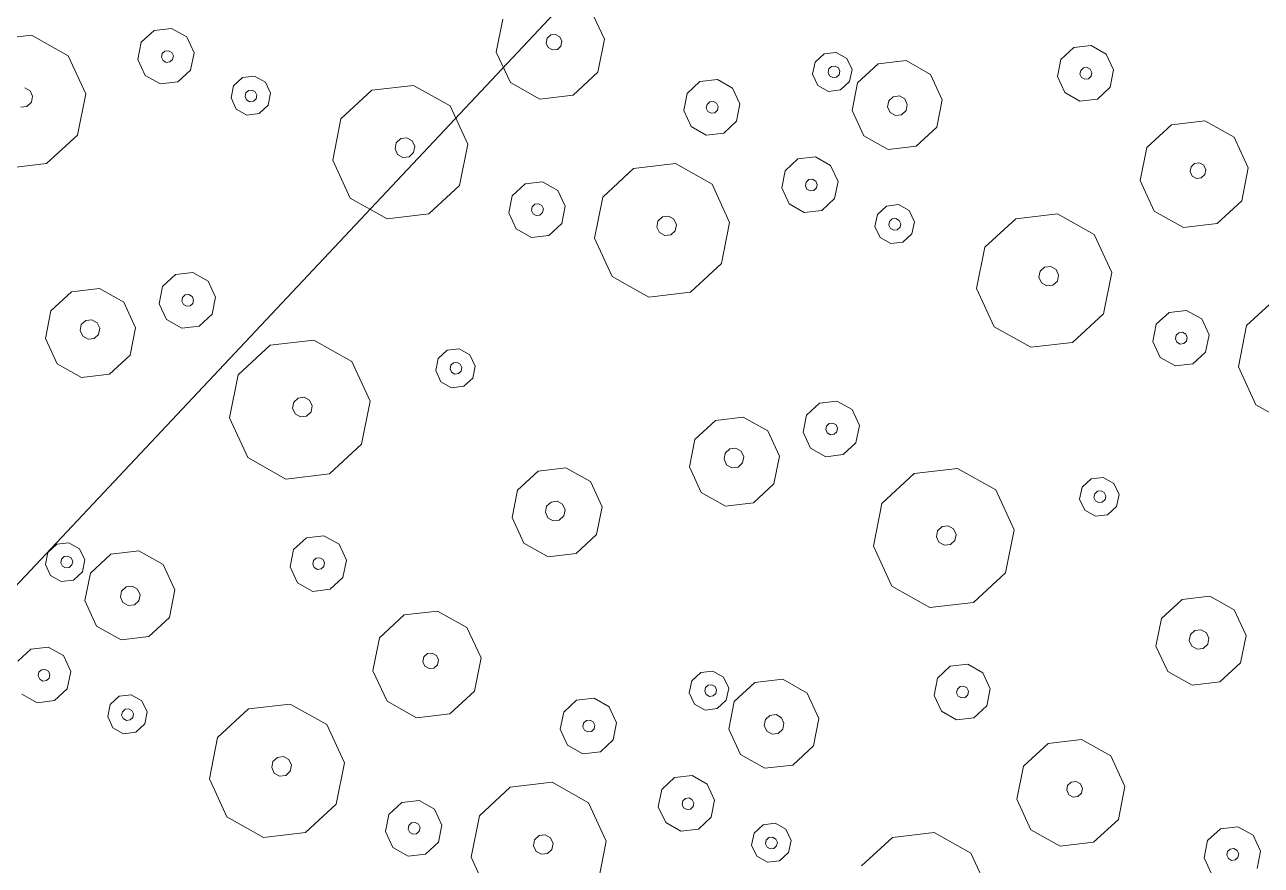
# Model space of a CAD drawing. Header units: metres. Extents: x -2858 to 512, y -1995 to 1252.
# Drawn here: x -460.378 to -456.887, y -183.694 to -181.322 of the extents above; entities that cross this region are included whole.
import ezdxf

# ---------------------------------------------------------------- set-up
doc = ezdxf.new("R2010")
doc.units = ezdxf.units.M
doc.layers.add('Calque commun', color=7, linetype='Continuous')

# ---------------------------------------------------------------- blocks, each defined once
blk = doc.blocks.new('pattern')
at = {"layer": 'Calque commun', "color": 54, "linetype": 'Continuous', "lineweight": 9}
for p, q in [((89.1066, 108.8519), (89.1263, 108.8973)), ((89.1263, 108.8973), (89.1688, 108.9224)), ((89.1729, 108.8563), (89.1819, 108.8616)), ((89.1819, 108.8616), (89.1922, 108.8606)), ((89.1922, 108.8606), (89.2, 108.8537)), ((89.1173, 108.8036), (89.1066, 108.8519)), ((89.1688, 108.8468), (89.1729, 108.8563)), ((89.171, 108.8366), (89.1688, 108.8468)), ((89.1788, 108.8298), (89.171, 108.8366)), ((89.1892, 108.8288), (89.1788, 108.8298)), ((89.1981, 108.8341), (89.1892, 108.8288)), ((89.2022, 108.8436), (89.1981, 108.8341)), ((89.2, 108.8537), (89.2022, 108.8436)), ((89.2659, 108.8367), (89.2462, 108.7914)), ((89.1544, 108.7709), (89.1173, 108.8036)), ((89.2462, 108.7914), (89.2036, 108.7662)), ((89.2036, 108.7662), (89.1544, 108.7709)), ((89.2456, 108.4903), (89.3274, 108.5386)), ((89.3274, 108.5386), (89.4219, 108.5296)), ((89.4219, 108.5296), (89.493, 108.4667)), ((88.7, 108.4607), (88.7681, 108.5009)), ((88.7681, 108.5009), (88.8469, 108.4934)), ((88.8469, 108.4934), (88.9062, 108.441)), ((89.2079, 108.4032), (89.2456, 108.4903)), ((88.6685, 108.3881), (88.7, 108.4607)), ((88.9062, 108.441), (88.9234, 108.3638)), ((89.493, 108.4667), (89.5137, 108.3741)), ((89.3241, 108.3918), (89.3296, 108.4045)), ((89.3296, 108.4045), (89.3415, 108.4116)), ((89.3415, 108.4116), (89.3553, 108.4103)), ((89.3553, 108.4103), (89.3657, 108.4011)), ((88.6857, 108.3109), (88.6685, 108.3881)), ((88.769, 108.3723), (88.7758, 108.3881)), ((88.7727, 108.3554), (88.769, 108.3723)), ((88.7758, 108.3881), (88.7907, 108.3969)), ((88.7907, 108.3969), (88.808, 108.3953)), ((88.808, 108.3953), (88.8209, 108.3838)), ((88.8209, 108.3838), (88.8247, 108.3669)), ((89.2285, 108.3105), (89.2079, 108.4032)), ((89.3271, 108.3783), (89.3241, 108.3918)), ((89.3375, 108.3692), (89.3271, 108.3783)), ((89.3513, 108.3679), (89.3375, 108.3692)), ((89.3632, 108.3749), (89.3513, 108.3679)), ((89.3687, 108.3876), (89.3632, 108.3749)), ((89.3657, 108.4011), (89.3687, 108.3876)), ((89.5137, 108.3741), (89.4759, 108.287)), ((89.676, 108.2915), (89.7232, 108.4004)), ((88.7857, 108.3439), (88.7727, 108.3554)), ((88.8029, 108.3423), (88.7857, 108.3439)), ((88.8178, 108.3511), (88.8029, 108.3423)), ((88.8247, 108.3669), (88.8178, 108.3511)), ((88.9234, 108.3638), (88.8919, 108.2912)), ((88.745, 108.2585), (88.6857, 108.3109)), ((89.2997, 108.2477), (89.2285, 108.3105)), ((88.8919, 108.2912), (88.8238, 108.251)), ((89.4759, 108.287), (89.3942, 108.2387)), ((89.7018, 108.1757), (89.676, 108.2915)), ((88.8238, 108.251), (88.745, 108.2585)), ((89.3942, 108.2387), (89.2997, 108.2477)), ((88.1708, 108.1637), (88.1966, 108.0478)), ((89.7907, 108.0971), (89.7018, 108.1757)), ((89.9088, 108.0859), (89.7907, 108.0971)), ((88.1966, 108.0478), (88.1494, 107.939)), ((89.2738, 107.9776), (89.2935, 108.023)), ((89.2935, 108.023), (89.3361, 108.0481)), ((89.3361, 108.0481), (89.3853, 108.0434)), ((89.3853, 108.0434), (89.4224, 108.0107)), ((89.3402, 107.982), (89.3491, 107.9873)), ((89.3491, 107.9873), (89.3594, 107.9863)), ((89.3594, 107.9863), (89.3672, 107.9795)), ((89.4224, 108.0107), (89.4331, 107.9625)), ((89.2846, 107.9294), (89.2738, 107.9776)), ((89.336, 107.9725), (89.3402, 107.982)), ((89.3383, 107.9624), (89.336, 107.9725)), ((89.3461, 107.9555), (89.3383, 107.9624)), ((89.3564, 107.9545), (89.3461, 107.9555)), ((89.3654, 107.9598), (89.3564, 107.9545)), ((89.3695, 107.9693), (89.3654, 107.9598)), ((89.3672, 107.9795), (89.3695, 107.9693)), ((89.4331, 107.9625), (89.4135, 107.9171)), ((88.1494, 107.939), (88.0472, 107.8786)), ((88.629, 107.8964), (88.6428, 107.9282)), ((88.6428, 107.9282), (88.6726, 107.9458)), ((88.6726, 107.9458), (88.707, 107.9425)), ((88.707, 107.9425), (88.733, 107.9196)), ((88.733, 107.9196), (88.7405, 107.8858)), ((89.3217, 107.8967), (89.2846, 107.9294)), ((89.4135, 107.9171), (89.3709, 107.892)), ((88.0472, 107.8786), (87.9291, 107.8899)), ((88.6365, 107.8626), (88.629, 107.8964)), ((88.6668, 107.8936), (88.6709, 107.9031)), ((88.669, 107.8834), (88.6668, 107.8936)), ((88.6768, 107.8765), (88.669, 107.8834)), ((88.6709, 107.9031), (88.6798, 107.9084)), ((88.6798, 107.9084), (88.6902, 107.9074)), ((88.6961, 107.8808), (88.6871, 107.8756)), ((88.6902, 107.9074), (88.698, 107.9005)), ((88.7002, 107.8904), (88.6961, 107.8808)), ((88.698, 107.9005), (88.7002, 107.8904)), ((88.7405, 107.8858), (88.7267, 107.854)), ((89.3709, 107.892), (89.3217, 107.8967)), ((89.9741, 107.8577), (89.9878, 107.8894)), ((89.9878, 107.8894), (90.0176, 107.907)), ((90.0176, 107.907), (90.0521, 107.9037)), ((90.0521, 107.9037), (90.078, 107.8808)), ((90.078, 107.8808), (90.0856, 107.8471)), ((88.6625, 107.8397), (88.6365, 107.8626)), ((88.6871, 107.8756), (88.6768, 107.8765)), ((88.7267, 107.854), (88.6969, 107.8364)), ((89.9816, 107.8239), (89.9741, 107.8577)), ((90.0135, 107.8549), (90.0176, 107.8644)), ((90.0158, 107.8448), (90.0135, 107.8549)), ((90.0176, 107.8644), (90.0266, 107.8697)), ((90.0266, 107.8697), (90.0369, 107.8687)), ((90.0369, 107.8687), (90.0447, 107.8619)), ((90.047, 107.8517), (90.0428, 107.8422)), ((90.0447, 107.8619), (90.047, 107.8517)), ((90.0856, 107.8471), (90.0718, 107.8153)), ((88.1177, 107.7717), (88.1374, 107.8171)), ((88.1374, 107.8171), (88.18, 107.8422)), ((88.18, 107.8422), (88.2292, 107.8375)), ((88.2292, 107.8375), (88.2663, 107.8048)), ((88.6969, 107.8364), (88.6625, 107.8397)), ((88.9145, 107.7738), (89.0209, 107.8367)), ((89.0209, 107.8367), (89.144, 107.8249)), ((89.144, 107.8249), (89.2366, 107.7431)), ((90.0075, 107.801), (89.9816, 107.8239)), ((90.0235, 107.8379), (90.0158, 107.8448)), ((90.0339, 107.8369), (90.0235, 107.8379)), ((90.0428, 107.8422), (90.0339, 107.8369)), ((90.0718, 107.8153), (90.042, 107.7977)), ((88.1799, 107.7666), (88.184, 107.7761)), ((88.184, 107.7761), (88.193, 107.7814)), ((88.193, 107.7814), (88.2033, 107.7804)), ((88.2033, 107.7804), (88.2111, 107.7736)), ((88.2663, 107.8048), (88.277, 107.7566)), ((90.042, 107.7977), (90.0075, 107.801)), ((88.1285, 107.7235), (88.1177, 107.7717)), ((88.1822, 107.7565), (88.1799, 107.7666)), ((88.19, 107.7496), (88.1822, 107.7565)), ((88.2003, 107.7486), (88.19, 107.7496)), ((88.2092, 107.7539), (88.2003, 107.7486)), ((88.2134, 107.7634), (88.2092, 107.7539)), ((88.2111, 107.7736), (88.2134, 107.7634)), ((88.277, 107.7566), (88.2573, 107.7112)), ((88.8653, 107.6604), (88.9145, 107.7738)), ((89.2366, 107.7431), (89.2635, 107.6225)), ((89.6791, 107.7184), (89.7472, 107.7586)), ((89.7472, 107.7586), (89.826, 107.7511)), ((89.826, 107.7511), (89.8853, 107.6987)), ((88.1655, 107.6908), (88.1285, 107.7235)), ((88.2573, 107.7112), (88.2148, 107.6861)), ((89.6476, 107.6458), (89.6791, 107.7184)), ((88.2148, 107.6861), (88.1655, 107.6908)), ((89.8853, 107.6987), (89.9025, 107.6215)), ((90.0468, 107.6527), (90.0894, 107.6779)), ((90.0894, 107.6779), (90.1386, 107.6732)), ((90.1386, 107.6732), (90.1757, 107.6405)), ((88.8922, 107.5398), (88.8653, 107.6604)), ((89.0265, 107.6447), (89.0334, 107.6606)), ((89.0303, 107.6278), (89.0265, 107.6447)), ((89.0334, 107.6606), (89.0483, 107.6693)), ((89.0483, 107.6693), (89.0655, 107.6677)), ((89.0655, 107.6677), (89.0785, 107.6563)), ((89.0823, 107.6394), (89.0754, 107.6235)), ((89.0785, 107.6563), (89.0823, 107.6394)), ((89.6648, 107.5686), (89.6476, 107.6458)), ((89.7479, 107.6381), (89.7547, 107.654)), ((89.7516, 107.6212), (89.7479, 107.6381)), ((89.7547, 107.654), (89.7697, 107.6628)), ((89.7697, 107.6628), (89.7869, 107.6611)), ((89.7869, 107.6611), (89.7999, 107.6497)), ((89.7999, 107.6497), (89.8036, 107.6328)), ((90.0272, 107.6074), (90.0468, 107.6527)), ((90.1757, 107.6405), (90.1864, 107.5922)), ((87.7125, 107.5851), (87.7942, 107.6334)), ((87.7942, 107.6334), (87.8887, 107.6244)), ((87.8887, 107.6244), (87.9599, 107.5615)), ((89.0433, 107.6163), (89.0303, 107.6278)), ((89.0605, 107.6147), (89.0433, 107.6163)), ((89.0754, 107.6235), (89.0605, 107.6147)), ((89.2635, 107.6225), (89.2143, 107.5091)), ((89.7646, 107.6098), (89.7516, 107.6212)), ((89.7818, 107.6081), (89.7646, 107.6098)), ((89.7967, 107.6169), (89.7818, 107.6081)), ((89.8036, 107.6328), (89.7967, 107.6169)), ((89.9025, 107.6215), (89.871, 107.5489)), ((90.0379, 107.5591), (90.0272, 107.6074)), ((90.0881, 107.6052), (90.0922, 107.6147)), ((90.0903, 107.5951), (90.0881, 107.6052)), ((90.0922, 107.6147), (90.1011, 107.62)), ((90.1011, 107.62), (90.1115, 107.619)), ((90.1115, 107.619), (90.1192, 107.6121)), ((90.1215, 107.602), (90.1174, 107.5925)), ((90.1192, 107.6121), (90.1215, 107.602)), ((87.6747, 107.498), (87.7125, 107.5851)), ((89.7241, 107.5162), (89.6648, 107.5686)), ((90.0981, 107.5882), (90.0903, 107.5951)), ((90.1084, 107.5872), (90.0981, 107.5882)), ((90.1174, 107.5925), (90.1084, 107.5872)), ((90.1864, 107.5922), (90.1668, 107.5468)), ((87.9599, 107.5615), (87.9805, 107.4689)), ((88.19, 107.4952), (88.2922, 107.5555)), ((88.2922, 107.5555), (88.4103, 107.5443)), ((88.4103, 107.5443), (88.4993, 107.4657)), ((88.9848, 107.4579), (88.8922, 107.5398)), ((89.871, 107.5489), (89.8029, 107.5087)), ((90.075, 107.5264), (90.0379, 107.5591)), ((90.1668, 107.5468), (90.1242, 107.5217)), ((90.3372, 107.502), (90.4394, 107.5623)), ((87.6953, 107.4054), (87.6747, 107.498)), ((87.7909, 107.4866), (87.7964, 107.4993)), ((87.7964, 107.4993), (87.8083, 107.5064)), ((87.8083, 107.5064), (87.8221, 107.5051)), ((87.8221, 107.5051), (87.8325, 107.4959)), ((89.2143, 107.5091), (89.1079, 107.4462)), ((89.8029, 107.5087), (89.7241, 107.5162)), ((90.1242, 107.5217), (90.075, 107.5264)), ((90.29, 107.3931), (90.3372, 107.502)), ((87.7939, 107.4731), (87.7909, 107.4866)), ((87.8043, 107.464), (87.7939, 107.4731)), ((87.8181, 107.4627), (87.8043, 107.464)), ((87.83, 107.4697), (87.8181, 107.4627)), ((87.8355, 107.4824), (87.83, 107.4697)), ((87.8325, 107.4959), (87.8355, 107.4824)), ((87.9805, 107.4689), (87.9427, 107.3818)), ((88.1428, 107.3863), (88.19, 107.4952)), ((88.4993, 107.4657), (88.5251, 107.3499)), ((89.7717, 107.4402), (89.7854, 107.4719)), ((89.7854, 107.4719), (89.8152, 107.4895)), ((89.8152, 107.4895), (89.8497, 107.4862)), ((89.8497, 107.4862), (89.8756, 107.4633)), ((89.8756, 107.4633), (89.8832, 107.4295)), ((89.1079, 107.4462), (88.9848, 107.4579)), ((89.7792, 107.4064), (89.7717, 107.4402)), ((89.8073, 107.4398), (89.8114, 107.4493)), ((89.8096, 107.4296), (89.8073, 107.4398)), ((89.8174, 107.4228), (89.8096, 107.4296)), ((89.8114, 107.4493), (89.8204, 107.4546)), ((89.8204, 107.4546), (89.8307, 107.4536)), ((89.8366, 107.4271), (89.8277, 107.4218)), ((89.8307, 107.4536), (89.8385, 107.4467)), ((89.8408, 107.4366), (89.8366, 107.4271)), ((89.8385, 107.4467), (89.8408, 107.4366)), ((89.8832, 107.4295), (89.8694, 107.3978)), ((87.7665, 107.3425), (87.6953, 107.4054)), ((88.295, 107.388), (88.3099, 107.3968)), ((88.3099, 107.3968), (88.3271, 107.3951)), ((88.3271, 107.3951), (88.3401, 107.3837)), ((89.8051, 107.3835), (89.7792, 107.4064)), ((89.8277, 107.4218), (89.8174, 107.4228)), ((89.8694, 107.3978), (89.8396, 107.3802)), ((90.3158, 107.2773), (90.29, 107.3931)), ((90.4353, 107.3789), (90.4422, 107.3948)), ((90.4422, 107.3948), (90.4571, 107.4035)), ((90.4571, 107.4035), (90.4743, 107.4019)), ((90.4743, 107.4019), (90.4873, 107.3904)), ((87.9427, 107.3818), (87.861, 107.3335)), ((88.1686, 107.2705), (88.1428, 107.3863)), ((88.2881, 107.3721), (88.295, 107.388)), ((88.2918, 107.3552), (88.2881, 107.3721)), ((88.3438, 107.3668), (88.3369, 107.3509)), ((88.3401, 107.3837), (88.3438, 107.3668)), ((89.8396, 107.3802), (89.8051, 107.3835)), ((90.439, 107.362), (90.4353, 107.3789)), ((90.452, 107.3505), (90.439, 107.362)), ((90.4842, 107.3577), (90.4692, 107.3489)), ((90.491, 107.3736), (90.4842, 107.3577)), ((90.4873, 107.3904), (90.491, 107.3736)), ((90.6723, 107.3567), (90.6251, 107.2478)), ((87.861, 107.3335), (87.7665, 107.3425)), ((88.3048, 107.3438), (88.2918, 107.3552)), ((88.322, 107.3421), (88.3048, 107.3438)), ((88.3369, 107.3509), (88.322, 107.3421)), ((88.5251, 107.3499), (88.4778, 107.241)), ((90.0687, 107.3009), (90.1113, 107.326)), ((90.1113, 107.326), (90.1605, 107.3214)), ((90.1605, 107.3214), (90.1976, 107.2886)), ((90.4692, 107.3489), (90.452, 107.3505)), ((90.0491, 107.2555), (90.0687, 107.3009)), ((90.1976, 107.2886), (90.2084, 107.2404)), ((88.2575, 107.1919), (88.1686, 107.2705)), ((88.9672, 107.2069), (88.9869, 107.2523)), ((88.9869, 107.2523), (89.0294, 107.2774)), ((89.0294, 107.2774), (89.0787, 107.2727)), ((89.0787, 107.2727), (89.1157, 107.24)), ((90.0598, 107.2073), (90.0491, 107.2555)), ((90.1113, 107.2504), (90.1154, 107.2599)), ((90.1154, 107.2599), (90.1244, 107.2652)), ((90.1244, 107.2652), (90.1347, 107.2642)), ((90.1347, 107.2642), (90.1425, 107.2574)), ((90.1425, 107.2574), (90.1447, 107.2472)), ((90.4048, 107.1987), (90.3158, 107.2773)), ((88.4778, 107.241), (88.3757, 107.1807)), ((89.1157, 107.24), (89.1265, 107.1917)), ((90.1135, 107.2403), (90.1113, 107.2504)), ((90.1213, 107.2334), (90.1135, 107.2403)), ((90.1317, 107.2324), (90.1213, 107.2334)), ((90.1406, 107.2377), (90.1317, 107.2324)), ((90.1447, 107.2472), (90.1406, 107.2377)), ((90.2084, 107.2404), (90.1887, 107.195)), ((90.6251, 107.2478), (90.5229, 107.1875)), ((88.3757, 107.1807), (88.2575, 107.1919)), ((88.9779, 107.1586), (88.9672, 107.2069)), ((89.0294, 107.2018), (89.0335, 107.2113)), ((89.0316, 107.1916), (89.0294, 107.2018)), ((89.0394, 107.1848), (89.0316, 107.1916)), ((89.0335, 107.2113), (89.0425, 107.2166)), ((89.0498, 107.1838), (89.0394, 107.1848)), ((89.0425, 107.2166), (89.0528, 107.2156)), ((89.0587, 107.1891), (89.0498, 107.1838)), ((89.0528, 107.2156), (89.0606, 107.2087)), ((89.0628, 107.1986), (89.0587, 107.1891)), ((89.0606, 107.2087), (89.0628, 107.1986)), ((89.1265, 107.1917), (89.1068, 107.1464)), ((89.2019, 107.1419), (89.27, 107.1821)), ((89.27, 107.1821), (89.3488, 107.1746)), ((90.0969, 107.1746), (90.0598, 107.2073)), ((90.1887, 107.195), (90.1461, 107.1699)), ((90.5229, 107.1875), (90.4048, 107.1987)), ((89.015, 107.1259), (88.9779, 107.1586)), ((89.3488, 107.1746), (89.4081, 107.1222)), ((90.1461, 107.1699), (90.0969, 107.1746)), ((90.6131, 107.1259), (90.6556, 107.1511)), ((90.6556, 107.1511), (90.7049, 107.1464)), ((87.7407, 107.0724), (87.7603, 107.1178)), ((87.7603, 107.1178), (87.8029, 107.1429)), ((87.8029, 107.1429), (87.8521, 107.1383)), ((87.8521, 107.1383), (87.8892, 107.1055)), ((89.0642, 107.1212), (89.015, 107.1259)), ((89.1068, 107.1464), (89.0642, 107.1212)), ((89.1704, 107.0693), (89.2019, 107.1419)), ((89.4081, 107.1222), (89.4253, 107.045)), ((90.5934, 107.0806), (90.6131, 107.1259)), ((90.7049, 107.1464), (90.7419, 107.1137)), ((90.7419, 107.1137), (90.7527, 107.0654)), ((87.807, 107.0768), (87.8159, 107.0821)), ((87.8159, 107.0821), (87.8263, 107.0811)), ((87.8263, 107.0811), (87.8341, 107.0743)), ((87.8892, 107.1055), (87.8999, 107.0573)), ((90.6041, 107.0323), (90.5934, 107.0806)), ((90.6556, 107.0754), (90.6597, 107.085)), ((90.6597, 107.085), (90.6687, 107.0902)), ((90.6687, 107.0902), (90.679, 107.0893)), ((90.679, 107.0893), (90.6868, 107.0824)), ((90.6868, 107.0824), (90.689, 107.0723)), ((87.7514, 107.0242), (87.7407, 107.0724)), ((87.8029, 107.0673), (87.807, 107.0768)), ((87.8051, 107.0572), (87.8029, 107.0673)), ((87.8129, 107.0503), (87.8051, 107.0572)), ((87.8232, 107.0493), (87.8129, 107.0503)), ((87.8322, 107.0546), (87.8232, 107.0493)), ((87.8363, 107.0641), (87.8322, 107.0546)), ((87.8341, 107.0743), (87.8363, 107.0641)), ((87.8999, 107.0573), (87.8803, 107.0119)), ((89.1877, 106.9921), (89.1704, 107.0693)), ((89.2634, 107.0519), (89.2703, 107.0678)), ((89.2672, 107.0351), (89.2634, 107.0519)), ((89.2703, 107.0678), (89.2852, 107.0766)), ((89.2852, 107.0766), (89.3025, 107.075)), ((89.3025, 107.075), (89.3154, 107.0635)), ((89.3192, 107.0466), (89.3123, 107.0308)), ((89.3154, 107.0635), (89.3192, 107.0466)), ((89.4253, 107.045), (89.3938, 106.9725)), ((90.6578, 107.0653), (90.6556, 107.0754)), ((90.6656, 107.0584), (90.6578, 107.0653)), ((90.676, 107.0575), (90.6656, 107.0584)), ((90.6849, 107.0627), (90.676, 107.0575)), ((90.689, 107.0723), (90.6849, 107.0627)), ((90.7527, 107.0654), (90.733, 107.02)), ((87.7885, 106.9915), (87.7514, 107.0242)), ((87.8803, 107.0119), (87.8377, 106.9868)), ((89.2802, 107.0236), (89.2672, 107.0351)), ((89.2974, 107.022), (89.2802, 107.0236)), ((89.3123, 107.0308), (89.2974, 107.022)), ((90.6412, 106.9996), (90.6041, 107.0323)), ((90.733, 107.02), (90.6904, 106.9949)), ((87.8377, 106.9868), (87.7885, 106.9915)), ((88.4409, 106.9525), (88.4547, 106.9842)), ((88.4547, 106.9842), (88.4845, 107.0018)), ((88.4845, 107.0018), (88.5189, 106.9985)), ((88.5189, 106.9985), (88.5449, 106.9756)), ((88.5449, 106.9756), (88.5524, 106.9419)), ((89.247, 106.9397), (89.1877, 106.9921)), ((89.3938, 106.9725), (89.3257, 106.9322)), ((90.6904, 106.9949), (90.6412, 106.9996)), ((88.4484, 106.9187), (88.4409, 106.9525)), ((88.4803, 106.9497), (88.4845, 106.9593)), ((88.4826, 106.9396), (88.4803, 106.9497)), ((88.4904, 106.9327), (88.4826, 106.9396)), ((88.4845, 106.9593), (88.4934, 106.9645)), ((88.4934, 106.9645), (88.5037, 106.9635)), ((88.5037, 106.9635), (88.5115, 106.9567)), ((88.5138, 106.9465), (88.5096, 106.937)), ((88.5115, 106.9567), (88.5138, 106.9465)), ((88.5524, 106.9419), (88.5386, 106.9101)), ((89.3257, 106.9322), (89.247, 106.9397)), ((90.1881, 106.8939), (90.2699, 106.9422)), ((90.2699, 106.9422), (90.3644, 106.9332)), ((88.4743, 106.8958), (88.4484, 106.9187)), ((88.5007, 106.9317), (88.4904, 106.9327)), ((88.5096, 106.937), (88.5007, 106.9317)), ((88.5386, 106.9101), (88.5088, 106.8925)), ((89.6425, 106.8643), (89.7106, 106.9045)), ((89.7106, 106.9045), (89.7894, 106.897)), ((90.3644, 106.9332), (90.4355, 106.8704)), ((88.5088, 106.8925), (88.4743, 106.8958)), ((89.7894, 106.897), (89.8487, 106.8447)), ((90.1504, 106.8068), (90.1881, 106.8939)), ((90.4355, 106.8704), (90.4562, 106.7777)), ((88.1459, 106.8132), (88.214, 106.8534)), ((88.214, 106.8534), (88.2928, 106.8459)), ((88.2928, 106.8459), (88.3521, 106.7935)), ((89.611, 106.7917), (89.6425, 106.8643)), ((89.8487, 106.8447), (89.8659, 106.7675)), ((90.6657, 106.804), (90.7678, 106.8643)), ((90.7678, 106.8643), (90.886, 106.8531)), ((90.886, 106.8531), (90.9749, 106.7745)), ((88.1145, 106.7406), (88.1459, 106.8132)), ((89.7183, 106.7918), (89.7332, 106.8006)), ((89.7332, 106.8006), (89.7505, 106.7989)), ((89.7505, 106.7989), (89.7634, 106.7875)), ((90.171, 106.7142), (90.1504, 106.8068)), ((90.2666, 106.7955), (90.2721, 106.8082)), ((90.2721, 106.8082), (90.284, 106.8152)), ((90.284, 106.8152), (90.2978, 106.8139)), ((90.2978, 106.8139), (90.3082, 106.8047)), ((90.3082, 106.8047), (90.3112, 106.7912)), ((90.6185, 106.6951), (90.6657, 106.804)), ((88.3521, 106.7935), (88.3693, 106.7163)), ((88.5136, 106.7476), (88.5562, 106.7727)), ((88.5562, 106.7727), (88.6054, 106.768)), ((88.6054, 106.768), (88.6425, 106.7353)), ((89.6282, 106.7145), (89.611, 106.7917)), ((89.7114, 106.7759), (89.7183, 106.7918)), ((89.7152, 106.759), (89.7114, 106.7759)), ((89.7672, 106.7706), (89.7603, 106.7547)), ((89.7634, 106.7875), (89.7672, 106.7706)), ((89.8659, 106.7675), (89.8344, 106.6949)), ((90.2696, 106.782), (90.2666, 106.7955)), ((90.28, 106.7728), (90.2696, 106.782)), ((90.2938, 106.7715), (90.28, 106.7728)), ((90.3057, 106.7785), (90.2938, 106.7715)), ((90.3112, 106.7912), (90.3057, 106.7785)), ((90.4562, 106.7777), (90.4184, 106.6906)), ((90.9749, 106.7745), (91.0007, 106.6587)), ((88.1317, 106.6634), (88.1145, 106.7406)), ((88.2147, 106.7329), (88.2216, 106.7488)), ((88.2185, 106.716), (88.2147, 106.7329)), ((88.2216, 106.7488), (88.2365, 106.7576)), ((88.2365, 106.7576), (88.2537, 106.756)), ((88.2537, 106.756), (88.2667, 106.7445)), ((88.2667, 106.7445), (88.2704, 106.7276)), ((88.494, 106.7022), (88.5136, 106.7476)), ((88.6425, 106.7353), (88.6533, 106.687)), ((89.7282, 106.7476), (89.7152, 106.759)), ((89.7454, 106.7459), (89.7282, 106.7476)), ((89.7603, 106.7547), (89.7454, 106.7459)), ((88.2314, 106.7046), (88.2185, 106.716)), ((88.2486, 106.7029), (88.2314, 106.7046)), ((88.2635, 106.7117), (88.2486, 106.7029)), ((88.2704, 106.7276), (88.2635, 106.7117)), ((88.3693, 106.7163), (88.3378, 106.6437)), ((88.5047, 106.6539), (88.494, 106.7022)), ((88.5549, 106.7), (88.559, 106.7095)), ((88.5571, 106.6899), (88.5549, 106.7)), ((88.559, 106.7095), (88.5679, 106.7148)), ((88.5679, 106.7148), (88.5783, 106.7138)), ((88.5783, 106.7138), (88.5861, 106.7069)), ((88.5883, 106.6968), (88.5842, 106.6873)), ((88.5861, 106.7069), (88.5883, 106.6968)), ((89.6875, 106.6622), (89.6282, 106.7145)), ((89.8344, 106.6949), (89.7663, 106.6547)), ((90.2422, 106.6514), (90.171, 106.7142)), ((90.6443, 106.5793), (90.6185, 106.6951)), ((90.7637, 106.6809), (90.7706, 106.6968)), ((90.7706, 106.6968), (90.7855, 106.7056)), ((90.7855, 106.7056), (90.8028, 106.704)), ((90.8028, 106.704), (90.8157, 106.6925)), ((88.191, 106.611), (88.1317, 106.6634)), ((88.5649, 106.683), (88.5571, 106.6899)), ((88.5753, 106.682), (88.5649, 106.683)), ((88.5842, 106.6873), (88.5753, 106.682)), ((88.6533, 106.687), (88.6336, 106.6416)), ((89.7663, 106.6547), (89.6875, 106.6622)), ((90.4184, 106.6906), (90.3367, 106.6424)), ((90.7675, 106.664), (90.7637, 106.6809)), ((90.7805, 106.6526), (90.7675, 106.664)), ((90.8126, 106.6597), (90.7977, 106.6509)), ((90.8195, 106.6756), (90.8126, 106.6597)), ((90.8157, 106.6925), (90.8195, 106.6756)), ((91.0007, 106.6587), (90.9535, 106.5499)), ((88.3378, 106.6437), (88.2697, 106.6035)), ((88.5418, 106.6212), (88.5047, 106.6539)), ((88.6336, 106.6416), (88.591, 106.6165)), ((88.804, 106.5968), (88.9062, 106.6571)), ((88.9062, 106.6571), (89.0243, 106.6458)), ((89.0243, 106.6458), (89.1133, 106.5673)), ((90.3367, 106.6424), (90.2422, 106.6514)), ((90.7977, 106.6509), (90.7805, 106.6526)), ((88.2697, 106.6035), (88.191, 106.611)), ((88.591, 106.6165), (88.5418, 106.6212)), ((88.7568, 106.4879), (88.804, 106.5968)), ((88.2385, 106.535), (88.2523, 106.5667)), ((88.2523, 106.5667), (88.2821, 106.5843)), ((88.2821, 106.5843), (88.3165, 106.581)), ((88.3165, 106.581), (88.3425, 106.5581)), ((88.3425, 106.5581), (88.35, 106.5243)), ((89.1133, 106.5673), (89.1391, 106.4515)), ((90.7332, 106.5008), (90.6443, 106.5793)), ((88.246, 106.5012), (88.2385, 106.535)), ((88.2741, 106.5346), (88.2783, 106.5441)), ((88.2764, 106.5245), (88.2741, 106.5346)), ((88.2842, 106.5176), (88.2764, 106.5245)), ((88.2783, 106.5441), (88.2872, 106.5494)), ((88.2872, 106.5494), (88.2975, 106.5484)), ((88.3035, 106.5219), (88.2945, 106.5166)), ((88.2975, 106.5484), (88.3053, 106.5415)), ((88.3076, 106.5314), (88.3035, 106.5219)), ((88.3053, 106.5415), (88.3076, 106.5314)), ((88.35, 106.5243), (88.3362, 106.4926)), ((90.9535, 106.5499), (90.8513, 106.4895)), ((88.2719, 106.4783), (88.246, 106.5012)), ((88.2945, 106.5166), (88.2842, 106.5176)), ((88.3362, 106.4926), (88.3064, 106.475)), ((88.7826, 106.3721), (88.7568, 106.4879)), ((88.9021, 106.4737), (88.909, 106.4896)), ((88.909, 106.4896), (88.9239, 106.4984)), ((88.9239, 106.4984), (88.9411, 106.4967)), ((88.9411, 106.4967), (88.9541, 106.4853)), ((88.9541, 106.4853), (88.9579, 106.4684)), ((90.8513, 106.4895), (90.7332, 106.5008)), ((88.3064, 106.475), (88.2719, 106.4783)), ((88.9059, 106.4568), (88.9021, 106.4737)), ((88.9188, 106.4453), (88.9059, 106.4568)), ((88.951, 106.4525), (88.9361, 106.4437)), ((88.9579, 106.4684), (88.951, 106.4525)), ((89.1391, 106.4515), (89.0919, 106.3426)), ((90.236, 106.4266), (90.2786, 106.4518)), ((90.2786, 106.4518), (90.3278, 106.4471)), ((88.5356, 106.3957), (88.5781, 106.4208)), ((88.5781, 106.4208), (88.6274, 106.4162)), ((88.6274, 106.4162), (88.6644, 106.3834)), ((88.9361, 106.4437), (88.9188, 106.4453)), ((90.2163, 106.3813), (90.236, 106.4266)), ((90.3278, 106.4471), (90.3649, 106.4144)), ((90.3649, 106.4144), (90.3756, 106.3661)), ((88.5159, 106.3503), (88.5356, 106.3957)), ((88.6644, 106.3834), (88.6752, 106.3352)), ((90.2271, 106.333), (90.2163, 106.3813)), ((90.2785, 106.3762), (90.2827, 106.3857)), ((90.2827, 106.3857), (90.2916, 106.391)), ((90.2916, 106.391), (90.3019, 106.39)), ((90.3019, 106.39), (90.3097, 106.3831)), ((90.3097, 106.3831), (90.312, 106.373)), ((88.5267, 106.3021), (88.5159, 106.3503)), ((88.5781, 106.3452), (88.5822, 106.3547)), ((88.5804, 106.3351), (88.5781, 106.3452)), ((88.5822, 106.3547), (88.5912, 106.36)), ((88.5912, 106.36), (88.6015, 106.359)), ((88.6015, 106.359), (88.6093, 106.3522)), ((88.6093, 106.3522), (88.6115, 106.342)), ((88.8716, 106.2935), (88.7826, 106.3721)), ((89.5853, 106.3318), (89.6151, 106.3494)), ((89.6151, 106.3494), (89.6495, 106.3461)), ((89.6495, 106.3461), (89.6755, 106.3232)), ((90.2808, 106.366), (90.2785, 106.3762)), ((90.2886, 106.3592), (90.2808, 106.366)), ((90.2989, 106.3582), (90.2886, 106.3592)), ((90.3079, 106.3634), (90.2989, 106.3582)), ((90.312, 106.373), (90.3079, 106.3634)), ((90.3756, 106.3661), (90.356, 106.3207)), ((88.5881, 106.3282), (88.5804, 106.3351)), ((88.5985, 106.3272), (88.5881, 106.3282)), ((88.6074, 106.3325), (88.5985, 106.3272)), ((88.6115, 106.342), (88.6074, 106.3325)), ((88.6752, 106.3352), (88.6555, 106.2898)), ((89.0919, 106.3426), (88.9897, 106.2823)), ((89.5715, 106.3), (89.5853, 106.3318)), ((89.6134, 106.3067), (89.6223, 106.312)), ((89.6223, 106.312), (89.6327, 106.311)), ((89.6327, 106.311), (89.6405, 106.3041)), ((89.6755, 106.3232), (89.683, 106.2894)), ((90.2642, 106.3003), (90.2271, 106.333)), ((90.356, 106.3207), (90.3134, 106.2956)), ((90.9303, 106.2931), (90.9601, 106.3107)), ((90.9601, 106.3107), (90.9946, 106.3074)), ((88.5637, 106.2694), (88.5267, 106.3021)), ((88.6555, 106.2898), (88.6129, 106.2647)), ((88.9897, 106.2823), (88.8716, 106.2935)), ((89.579, 106.2663), (89.5715, 106.3)), ((89.6093, 106.2972), (89.6134, 106.3067)), ((89.6115, 106.2871), (89.6093, 106.2972)), ((89.6193, 106.2802), (89.6115, 106.2871)), ((89.6297, 106.2792), (89.6193, 106.2802)), ((89.6386, 106.2845), (89.6297, 106.2792)), ((89.6427, 106.294), (89.6386, 106.2845)), ((89.6405, 106.3041), (89.6427, 106.294)), ((89.683, 106.2894), (89.6692, 106.2577)), ((90.3134, 106.2956), (90.2642, 106.3003)), ((90.9166, 106.2613), (90.9303, 106.2931)), ((90.9946, 106.3074), (91.0205, 106.2845)), ((91.0205, 106.2845), (91.0281, 106.2507)), ((88.6129, 106.2647), (88.5637, 106.2694)), ((89.0799, 106.2207), (89.1225, 106.2459)), ((89.1225, 106.2459), (89.1717, 106.2412)), ((89.1717, 106.2412), (89.2087, 106.2085)), ((89.605, 106.2434), (89.579, 106.2663)), ((89.6394, 106.2401), (89.605, 106.2434)), ((89.6692, 106.2577), (89.6394, 106.2401)), ((89.857, 106.1775), (89.9634, 106.2403)), ((89.9634, 106.2403), (90.0865, 106.2286)), ((90.9241, 106.2275), (90.9166, 106.2613)), ((90.956, 106.2586), (90.9601, 106.2681)), ((90.9583, 106.2484), (90.956, 106.2586)), ((90.966, 106.2416), (90.9583, 106.2484)), ((90.9601, 106.2681), (90.9691, 106.2734)), ((90.9764, 106.2406), (90.966, 106.2416)), ((90.9691, 106.2734), (90.9794, 106.2724)), ((90.9853, 106.2458), (90.9764, 106.2406)), ((90.9794, 106.2724), (90.9872, 106.2655)), ((90.9894, 106.2554), (90.9853, 106.2458)), ((90.9872, 106.2655), (90.9894, 106.2554)), ((91.0281, 106.2507), (91.0143, 106.2189)), ((89.0602, 106.1754), (89.0799, 106.2207)), ((89.2087, 106.2085), (89.2195, 106.1602)), ((90.0865, 106.2286), (90.1791, 106.1468)), ((90.95, 106.2046), (90.9241, 106.2275)), ((90.9845, 106.2013), (90.95, 106.2046)), ((91.0143, 106.2189), (90.9845, 106.2013)), ((89.071, 106.1271), (89.0602, 106.1754)), ((89.1224, 106.1702), (89.1265, 106.1798)), ((89.1247, 106.1601), (89.1224, 106.1702)), ((89.1265, 106.1798), (89.1355, 106.1851)), ((89.1355, 106.1851), (89.1458, 106.1841)), ((89.1458, 106.1841), (89.1536, 106.1772)), ((89.1536, 106.1772), (89.1559, 106.1671)), ((89.8078, 106.0641), (89.857, 106.1775)), ((89.1325, 106.1532), (89.1247, 106.1601)), ((89.1428, 106.1523), (89.1325, 106.1532)), ((89.1517, 106.1575), (89.1428, 106.1523)), ((89.1559, 106.1671), (89.1517, 106.1575)), ((89.2195, 106.1602), (89.1998, 106.1148)), ((90.1791, 106.1468), (90.206, 106.0261)), ((90.6216, 106.122), (90.6897, 106.1622)), ((90.6897, 106.1622), (90.7685, 106.1547)), ((90.7685, 106.1547), (90.8278, 106.1024)), ((89.108, 106.0944), (89.071, 106.1271)), ((89.1998, 106.1148), (89.1573, 106.0897)), ((90.5901, 106.0494), (90.6216, 106.122)), ((90.8278, 106.1024), (90.845, 106.0252)), ((89.1573, 106.0897), (89.108, 106.0944)), ((89.9759, 106.0642), (89.9908, 106.073)), ((89.9908, 106.073), (90.008, 106.0714)), ((90.008, 106.0714), (90.021, 106.0599)), ((90.6973, 106.0576), (90.7122, 106.0664)), ((90.7122, 106.0664), (90.7294, 106.0648)), ((90.7294, 106.0648), (90.7423, 106.0533)), ((90.9893, 106.0564), (91.0319, 106.0815)), ((91.0319, 106.0815), (91.0811, 106.0768)), ((91.0811, 106.0768), (91.1182, 106.0441)), ((88.655, 105.9887), (88.7367, 106.037)), ((88.7367, 106.037), (88.8312, 106.028)), ((89.8347, 105.9434), (89.8078, 106.0641)), ((89.969, 106.0483), (89.9759, 106.0642)), ((89.9728, 106.0314), (89.969, 106.0483)), ((89.9857, 106.02), (89.9728, 106.0314)), ((90.0248, 106.043), (90.0179, 106.0271)), ((90.021, 106.0599), (90.0248, 106.043)), ((90.6073, 105.9722), (90.5901, 106.0494)), ((90.6904, 106.0418), (90.6973, 106.0576)), ((90.6941, 106.0249), (90.6904, 106.0418)), ((90.7461, 106.0364), (90.7392, 106.0206)), ((90.7423, 106.0533), (90.7461, 106.0364)), ((90.9697, 106.011), (90.9893, 106.0564)), ((91.1182, 106.0441), (91.1289, 105.9958)), ((88.8312, 106.028), (88.9024, 105.9652)), ((90.003, 106.0183), (89.9857, 106.02)), ((90.0179, 106.0271), (90.003, 106.0183)), ((90.206, 106.0261), (90.1568, 105.9127)), ((90.7071, 106.0134), (90.6941, 106.0249)), ((90.7243, 106.0118), (90.7071, 106.0134)), ((90.7392, 106.0206), (90.7243, 106.0118)), ((90.845, 106.0252), (90.8135, 105.9526)), ((90.9804, 105.9628), (90.9697, 106.011)), ((91.0306, 106.0088), (91.0347, 106.0184)), ((91.0328, 105.9987), (91.0306, 106.0088)), ((91.0406, 105.9918), (91.0328, 105.9987)), ((91.0347, 106.0184), (91.0436, 106.0236)), ((91.0436, 106.0236), (91.054, 106.0226)), ((91.0599, 105.9961), (91.0509, 105.9908)), ((91.054, 106.0226), (91.0617, 106.0158)), ((91.064, 106.0056), (91.0599, 105.9961)), ((91.0617, 106.0158), (91.064, 106.0056)), ((88.6172, 105.9017), (88.655, 105.9887)), ((88.9024, 105.9652), (88.923, 105.8725)), ((90.6666, 105.9199), (90.6073, 105.9722)), ((91.0175, 105.93), (90.9804, 105.9628)), ((91.0509, 105.9908), (91.0406, 105.9918)), ((89.1325, 105.8988), (89.2347, 105.9591)), ((89.2347, 105.9591), (89.3528, 105.9479)), ((89.3528, 105.9479), (89.4417, 105.8694)), ((89.9273, 105.8616), (89.8347, 105.9434)), ((90.8135, 105.9526), (90.7454, 105.9124)), ((91.0667, 105.9253), (91.0175, 105.93)), ((88.7334, 105.8903), (88.7389, 105.903)), ((88.7364, 105.8768), (88.7334, 105.8903)), ((88.7389, 105.903), (88.7508, 105.91)), ((88.7508, 105.91), (88.7646, 105.9087)), ((88.7646, 105.9087), (88.775, 105.8996)), ((88.775, 105.8996), (88.778, 105.886)), ((89.0853, 105.7899), (89.1325, 105.8988)), ((90.1568, 105.9127), (90.0504, 105.8499)), ((90.7454, 105.9124), (90.6666, 105.9199)), ((90.7279, 105.8755), (90.7577, 105.8931)), ((90.7577, 105.8931), (90.7922, 105.8899)), ((88.7468, 105.8676), (88.7364, 105.8768)), ((88.7606, 105.8663), (88.7468, 105.8676)), ((88.7725, 105.8733), (88.7606, 105.8663)), ((88.778, 105.886), (88.7725, 105.8733)), ((88.923, 105.8725), (88.8852, 105.7854)), ((89.4417, 105.8694), (89.4676, 105.7535)), ((90.0504, 105.8499), (89.9273, 105.8616)), ((90.7142, 105.8438), (90.7279, 105.8755)), ((90.7539, 105.853), (90.7629, 105.8582)), ((90.7629, 105.8582), (90.7732, 105.8572)), ((90.7732, 105.8572), (90.781, 105.8504)), ((90.7922, 105.8899), (90.8181, 105.867)), ((90.8181, 105.867), (90.8257, 105.8332)), ((90.7217, 105.81), (90.7142, 105.8438)), ((90.7498, 105.8434), (90.7539, 105.853)), ((90.7521, 105.8333), (90.7498, 105.8434)), ((90.7598, 105.8264), (90.7521, 105.8333)), ((90.7702, 105.8254), (90.7598, 105.8264)), ((90.7791, 105.8307), (90.7702, 105.8254)), ((90.7833, 105.8402), (90.7791, 105.8307)), ((90.781, 105.8504), (90.7833, 105.8402)), ((90.8257, 105.8332), (90.8119, 105.8014)), ((88.8852, 105.7854), (88.8035, 105.7372)), ((89.1111, 105.6741), (89.0853, 105.7899)), ((89.2306, 105.7757), (89.2374, 105.7916)), ((89.2374, 105.7916), (89.2524, 105.8004)), ((89.2524, 105.8004), (89.2696, 105.7988)), ((89.2696, 105.7988), (89.2826, 105.7873)), ((89.2826, 105.7873), (89.2863, 105.7704)), ((90.7476, 105.7871), (90.7217, 105.81)), ((90.7821, 105.7838), (90.7476, 105.7871)), ((90.8119, 105.8014), (90.7821, 105.7838)), ((89.2343, 105.7588), (89.2306, 105.7757)), ((89.2473, 105.7474), (89.2343, 105.7588)), ((89.2794, 105.7545), (89.2645, 105.7458)), ((89.2863, 105.7704), (89.2794, 105.7545)), ((89.4676, 105.7535), (89.4203, 105.6447)), ((89.2645, 105.7458), (89.2473, 105.7474)), ((89.9294, 105.6559), (89.9719, 105.681)), ((89.9719, 105.681), (90.0212, 105.6763)), ((89.2, 105.5956), (89.1111, 105.6741)), ((89.9097, 105.6105), (89.9294, 105.6559)), ((90.0212, 105.6763), (90.0582, 105.6436)), ((89.4203, 105.6447), (89.3182, 105.5843)), ((89.9719, 105.6054), (89.976, 105.6149)), ((89.976, 105.6149), (89.985, 105.6202)), ((89.985, 105.6202), (89.9953, 105.6192)), ((89.9953, 105.6192), (90.0031, 105.6124)), ((90.0031, 105.6124), (90.0053, 105.6022)), ((90.0582, 105.6436), (90.069, 105.5954)), ((89.3182, 105.5843), (89.2, 105.5956)), ((89.9204, 105.5623), (89.9097, 105.6105)), ((89.9742, 105.5953), (89.9719, 105.6054)), ((89.9819, 105.5884), (89.9742, 105.5953)), ((89.9923, 105.5874), (89.9819, 105.5884)), ((90.0012, 105.5927), (89.9923, 105.5874)), ((90.0053, 105.6022), (90.0012, 105.5927)), ((90.069, 105.5954), (90.0493, 105.55)), ((90.1444, 105.5455), (90.2125, 105.5858)), ((90.2125, 105.5858), (90.2913, 105.5782)), ((90.2913, 105.5782), (90.3506, 105.5259)), ((89.9575, 105.5295), (89.9204, 105.5623)), ((90.0493, 105.55), (90.0067, 105.5249)), ((90.113, 105.473), (90.1444, 105.5455)), ((90.0067, 105.5249), (89.9575, 105.5295)), ((90.3506, 105.5259), (90.3678, 105.4487)), ((90.1301, 105.3957), (90.113, 105.473)), ((90.2059, 105.4556), (90.2128, 105.4715)), ((90.2128, 105.4715), (90.2277, 105.4803)), ((90.2277, 105.4803), (90.245, 105.4786)), ((90.245, 105.4786), (90.2579, 105.4672)), ((90.2097, 105.4387), (90.2059, 105.4556)), ((90.2227, 105.4272), (90.2097, 105.4387)), ((90.2617, 105.4503), (90.2548, 105.4344)), ((90.2579, 105.4672), (90.2617, 105.4503)), ((90.3678, 105.4487), (90.3363, 105.3761)), ((89.3971, 105.3879), (89.427, 105.4055)), ((89.427, 105.4055), (89.4614, 105.4022)), ((89.4614, 105.4022), (89.4874, 105.3793)), ((90.2399, 105.4256), (90.2227, 105.4272)), ((90.2548, 105.4344), (90.2399, 105.4256)), ((89.3834, 105.3561), (89.3971, 105.3879)), ((89.427, 105.3629), (89.4359, 105.3682)), ((89.4359, 105.3682), (89.4462, 105.3672)), ((89.4462, 105.3672), (89.454, 105.3603)), ((89.4874, 105.3793), (89.4949, 105.3455)), ((90.1895, 105.3434), (90.1301, 105.3957)), ((90.3363, 105.3761), (90.2682, 105.3359)), ((89.3909, 105.3223), (89.3834, 105.3561)), ((89.4228, 105.3534), (89.427, 105.3629)), ((89.4251, 105.3432), (89.4228, 105.3534)), ((89.4329, 105.3364), (89.4251, 105.3432)), ((89.4432, 105.3354), (89.4329, 105.3364)), ((89.4521, 105.3407), (89.4432, 105.3354)), ((89.4563, 105.3502), (89.4521, 105.3407)), ((89.454, 105.3603), (89.4563, 105.3502)), ((89.4949, 105.3455), (89.4811, 105.3137)), ((90.2682, 105.3359), (90.1895, 105.3434)), ((89.4168, 105.2994), (89.3909, 105.3223)), ((89.4513, 105.2962), (89.4168, 105.2994)), ((89.4811, 105.3137), (89.4513, 105.2962)), ((89.4561, 105.1512), (89.4987, 105.1763)), ((89.4987, 105.1763), (89.5479, 105.1716)), ((89.5479, 105.1716), (89.585, 105.1389)), ((89.4365, 105.1058), (89.4561, 105.1512)), ((89.585, 105.1389), (89.5958, 105.0907)), ((89.4472, 105.0576), (89.4365, 105.1058)), ((89.4974, 105.1036), (89.5015, 105.1132)), ((89.4996, 105.0935), (89.4974, 105.1036)), ((89.5074, 105.0866), (89.4996, 105.0935)), ((89.5015, 105.1132), (89.5105, 105.1184)), ((89.5105, 105.1184), (89.5208, 105.1174)), ((89.5267, 105.0909), (89.5178, 105.0856)), ((89.5208, 105.1174), (89.5286, 105.1106)), ((89.5308, 105.1004), (89.5267, 105.0909)), ((89.5286, 105.1106), (89.5308, 105.1004)), ((89.5958, 105.0907), (89.5761, 105.0453)), ((89.4843, 105.0248), (89.4472, 105.0576)), ((89.5178, 105.0856), (89.5074, 105.0866)), ((89.7465, 105.0004), (89.8487, 105.0607)), ((89.8487, 105.0607), (89.9668, 105.0495)), ((89.5335, 105.0202), (89.4843, 105.0248)), ((89.5761, 105.0453), (89.5335, 105.0202)), ((89.9668, 105.0495), (90.0558, 104.9709)), ((89.6993, 104.8915), (89.7465, 105.0004)), ((89.7251, 104.7757), (89.6993, 104.8915)), ((89.8446, 104.8773), (89.8515, 104.8932)), ((89.8515, 104.8932), (89.8664, 104.902)), ((89.8664, 104.902), (89.8836, 104.9004)), ((89.8836, 104.9004), (89.8966, 104.8889)), ((89.8484, 104.8604), (89.8446, 104.8773)), ((89.8141, 104.6972), (89.7251, 104.7757))]:
    blk.add_line(p, q, dxfattribs=at)
at = {"layer": 'Calque commun', "color": 7, "linetype": 'Continuous', "lineweight": 9}
mesh = blk.add_polyface(dxfattribs=at)
corners = [(70.8497, 113.5412), (53.8349, 19.1692), (74.7282, 106.3237), (76.0435, 113.5984), (74.769, 106.1763), (58.8077, 18.2701), (114.1703, 105.207), (114.1703, 98.5387)]
mesh.append_faces([[corners[k] for k in face] for face in [(3, 4, 6)]], dxfattribs={"vtx0": -1, "vtx1": -1, "color": 7})
mesh.append_faces([[corners[k] for k in face] for face in [(3, 2, 4)]], dxfattribs={"vtx0": -1, "vtx2": -1, "color": 7})
mesh.append_faces([[corners[k] for k in face] for face in [(5, 2, 1)]], dxfattribs={"vtx1": -1, "color": 7})
mesh.append_faces([[corners[k] for k in face] for face in [(0, 1, 2), (3, 0, 2)]], dxfattribs={"vtx1": -1, "vtx2": -1, "color": 7})
mesh.append_faces([[corners[k] for k in face] for face in [(4, 7, 6)]], dxfattribs={"vtx2": -1, "color": 7})

msp = doc.modelspace()

# ---------------------------------------------------------------- block references
at = {"layer": 'Calque commun', "color": 0, "linetype": 'ByBlock', "lineweight": -2, "rotation": 228.1617603435354}
msp.add_blockref('pattern', (-478.5712, -44.6144), dxfattribs=at)

doc.saveas('drawing.dxf')
